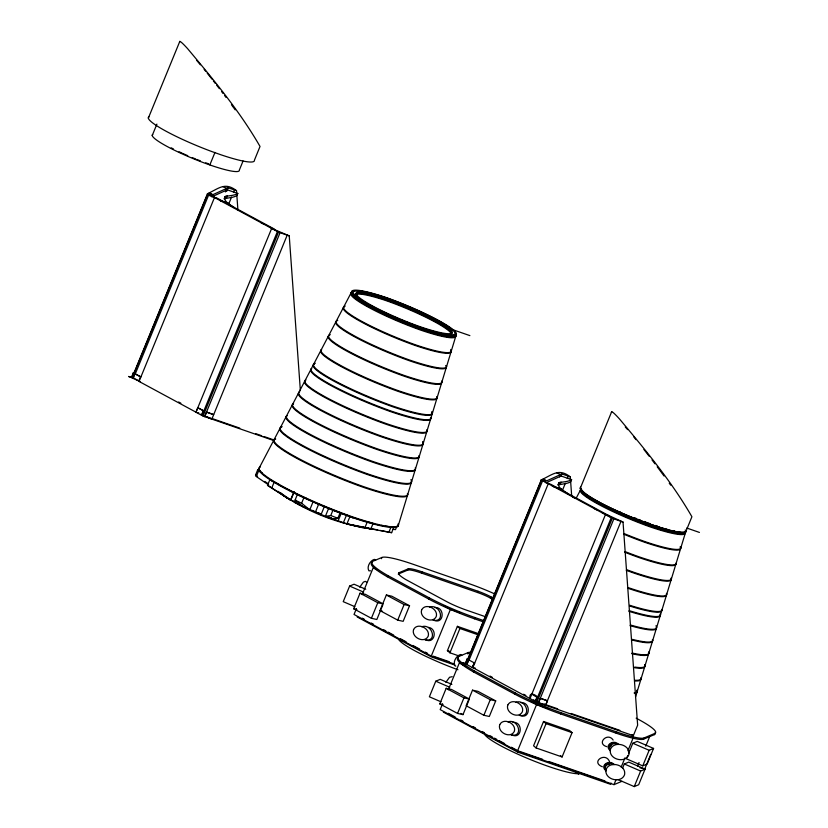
<?xml version="1.0" encoding="UTF-8"?>
<svg xmlns="http://www.w3.org/2000/svg" width="828" height="828" viewBox="0 0 828 828"><rect width="100%" height="100%" fill="white"/><g stroke="black" fill="none" stroke-linecap="round" stroke-linejoin="round"><path stroke-width="1.24" d="M398.185 525.884L456.363 334.336M635.614 696.741L685.905 531.152M179.531 42.124L179.8 41.4A48.852 3.105 52.4 0 1 187.645 48.707C213.624 79.747 239.809 111.325 260.023 146.452L254.424 160.187A57.267 7.773 22.3 0 1 220.931 154.784L212.071 151.648A57.267 7.773 22.3 0 1 148.885 116.852M611.416 412.427L611.675 411.702A48.852 3.105 52.4 0 1 619.53 419.009C645.509 450.049 671.694 481.617 691.908 516.744L686.308 530.489A57.267 7.773 22.3 0 1 652.816 525.076L643.946 521.94A57.267 7.773 22.3 0 1 580.77 487.143M148.347 118.093L179.8 41.4M152.238 135.502L156.896 124.128M209.846 164.927L214.98 152.414M132.335 376.15L133.732 372.766L134.943 373.811L133.091 378.324L131.424 377.433L133.401 372.621L134.995 372.103M140.387 381.729L132.873 378.272L134.726 373.759L140.915 376.926L133.908 373.138L207.476 193.752C219.316 188.122 225.061 181.87 236.518 190.668L237.905 209.95M207.321 194.787L134.239 372.983L133.277 372.921L133.908 373.138M135.285 373.883L208.863 194.497L207.476 193.752L209.67 194.497L211.15 193.835L210.167 196.226M211.999 197.012L212.982 194.621L228.124 187.759L236.518 190.668M138.504 381.315L140.501 376.833M225.361 191.941L226.831 188.36L223.022 186.714M226.655 191.34L228.124 187.759M237.812 193.462A272.35 36.96 22.3 0 1 230.619 195.625L225.516 196.371L224.046 198.813L229.76 197.726A272.35 36.96 22.3 0 0 236.953 195.563L237.812 193.462L227.286 189.819L212.134 196.671M224.657 198.472L225.516 196.371M225.454 198.213L226.313 196.122M226.448 198.047L227.307 195.946M243.07 160.974L239.344 170.071A47.02 6.386 22.3 0 1 211.833 165.631L204.557 163.054A47.02 6.386 22.3 0 1 152.683 134.488M228.6 204.288L231.54 197.126M233.496 192.355L234.479 189.964M273.944 440.61L203.067 416.039L195.946 412.261L197.799 407.749L203.843 410.936L197.799 407.749M195.946 412.261L271.667 228.424L289.241 235.866L300.336 390.133M203.181 410.647L201.494 415.201M201.763 415.397L203.616 410.885M201.991 415.449L277.421 231.54L208.863 194.497M203.067 416.039L278.498 232.14L277.421 231.54M204.661 416.587L280.081 232.678L289.241 235.866M204.764 416.681L206.514 412.075L213.696 414.621L206.617 412.168M287.192 235.162L211.844 419.134L205.209 416.142M268.686 484.98L256.307 476.545L255.531 475.106L257.808 469.569L260.106 470.677M256.307 476.545L258.584 471.008L257.808 469.569M293.909 491.842L290.514 500.112L267.527 485.343L269.793 479.795L278.819 484.359M290.514 500.112L271.76 487.961L274.037 482.413M365.262 527.871C335.381 522.789 304.725 510.804 280.62 492.836M284.273 496.282L282.151 494.326M287.192 498.239L284.366 496.055M290.721 500.371L294.199 491.873M295.058 500.133L301.609 503.227L309.724 509.758L303.172 506.674L295.058 500.133L297.324 494.595L306.308 498.342M294.809 502.658L295.875 500.06M299.384 505.039L287.285 498.011M301.609 503.227L303.886 497.68M304.373 507.492L299.488 504.811M309.713 509.976L313.201 501.478M315.282 512.439L318.759 503.941M320.974 514.84L324.452 506.332M363.109 527.85L348.298 524.352L325.373 516.32L328.768 508.061M326.718 517.138L332.494 519.063L337.865 518.266L340.142 512.718L333.022 509.986L330.745 515.534L325.373 516.32M337.959 521.278L341.436 512.78M343.247 523.048L346.735 514.55M368.46 522.178L373.086 523.503L370.809 529.04L346.942 523.865L349.851 516.786M346.942 523.865L365.034 527.395L367.311 521.857M365.717 589.246L354.053 584.216L349.613 586.079L343.227 601.656L354.891 606.686M382.774 605.03L376.844 619.489L371.399 618.299L353.649 608.746L360.035 593.179L365.479 594.369L383.229 603.922L377.785 602.732L360.035 593.179M356.423 608.632L354.032 614.469L431.284 656.055L454.51 664.097M362.167 594.628L373.19 567.77L376.595 569.602M388.736 532.559L391.013 527.012L393.89 527.136L391.623 532.673L362.105 527.281L364.03 527.364M381.429 558.693L381.925 557.461A51.543 6.997 22.3 0 1 413.193 564.303L469.238 583.73A43.066 5.848 22.3 0 1 495.434 594.245M396.86 526.298L395.494 529.63L393 529.278M484.069 622.118L474.403 618.775A50.301 6.831 22.3 0 1 428.635 599.006L387.287 576.754L387.783 575.532A64.294 8.725 22.3 0 1 372.797 561.301L381.925 557.461M371.399 618.299L377.785 602.732M379.969 610.588L386.355 595.011L391.789 596.201L409.539 605.754L403.153 621.331L397.719 620.141L379.969 610.588L382.143 611.064M398.268 574.156L399.241 572.634L408.266 568.836A22.594 3.064 22.3 0 1 421.969 571.837L478.015 591.254A14.117 1.915 22.3 0 1 490.869 596.802L493.115 598.013M398.734 573.866L407.759 570.068L408.266 568.836M397.719 620.141L404.105 604.564L409.539 605.754M407.759 570.068A22.594 3.064 22.3 0 1 421.473 573.059L421.969 571.837M428.635 599.006L429.142 597.785L387.783 575.532M431.284 656.055L450.442 609.346L443.622 605.682M459.385 656.086L449.925 652.806L447.41 650.653L457.387 626.341L478.667 633.71M451.871 684.383L440.206 679.353L435.766 681.216L429.38 696.793L441.045 701.823M449.925 652.806L459.902 628.493L457.387 626.341M421.473 573.059L477.518 592.486L478.015 591.254M474.403 618.775L474.91 617.543L483.366 620.472M468.927 700.167L462.997 714.626L457.553 713.436L439.803 703.883L446.188 688.316L451.633 689.507L469.383 699.06L463.939 697.869L446.188 688.316M442.576 703.769L440.185 709.606L517.438 751.193L613.993 784.644L621.942 781.311M448.331 689.765L459.343 662.907L466.154 666.571M470.366 652.247A51.543 6.997 22.3 0 0 468.079 652.599L467.582 653.83A51.543 6.997 22.3 0 1 468.544 653.582M492.608 599.244L490.362 598.033L490.869 596.802M466.123 662.338L467.52 658.953L468.731 659.999L466.878 664.511L465.212 663.632L467.189 658.819L468.783 658.301M468.731 659.999L466.661 664.46L472.291 667.503L474.133 662.99L474.703 663.114L467.696 659.326L541.264 479.94C553.104 474.32 558.848 468.058 570.306 476.856L571.693 496.148M541.605 479.785L468.027 659.181L467.064 659.109L467.696 659.326M469.072 660.071L542.65 480.685L541.264 479.94L543.458 480.685L544.938 480.023M472.446 667.534L474.289 663.021M655.072 732.904A54.037 7.338 22.3 0 1 654.306 734.664L643.573 739.176A45.25 6.138 22.3 0 1 616.125 733.163L560.566 713.912A50.301 6.831 22.3 0 1 514.788 694.143L473.44 671.891L473.947 670.67A64.294 8.725 22.3 0 1 458.95 656.438L468.079 652.599M457.553 713.436L463.939 697.869M559.635 476.938L560.618 474.547L561.912 473.947L570.306 476.856M472.509 690.148L466.123 705.725L483.873 715.278L489.317 716.468L495.703 700.892L477.953 691.339L472.509 690.148L490.259 699.701L495.703 700.892M560.939 476.338L561.912 473.947M571.599 479.66A272.35 36.96 22.3 0 1 564.406 481.824L559.304 482.558L557.834 485.001L563.547 483.925A272.35 36.96 22.3 0 0 570.74 481.751L571.599 479.66L561.073 476.007L545.931 482.859M558.445 484.659L559.304 482.558M559.242 484.411L560.101 482.31M560.235 484.235L561.094 482.134M562.388 490.486L565.327 483.314M567.284 478.543L568.267 476.152M483.873 715.278L490.259 699.701M580.231 488.385L611.675 411.702M514.788 694.143L515.295 692.922L473.947 670.67M531.586 693.936C546.615 703.976 528.057 686.536 530.034 698.511L605.454 514.612L608.011 515.182L623.029 522.054L637.643 725.183L633.337 735.678L536.855 702.237L472.85 667.627L548.271 483.728L550.827 484.297L608.011 515.182M536.968 696.845L535.281 701.388M535.55 701.585L537.403 697.072M535.778 701.637L611.209 517.738L542.65 480.685M611.209 517.738L612.285 518.328L536.855 702.237L544.7 704.514M517.438 751.193L536.596 704.483L530.914 701.43M611.064 783.071L610.567 784.302L517.666 752.114L518.173 750.882M538.448 702.775L613.869 518.866L623.029 522.054M538.562 702.868L540.301 698.263L547.484 700.809L545.642 705.321L544.296 704.173L557.699 708.82M545.559 705.259L620.99 521.35M543.541 721.478L533.574 745.79L536.078 747.943L562.088 756.958L572.065 732.645L569.55 730.493L543.541 721.478L546.056 723.631L572.065 732.645M536.078 747.943L546.056 723.631M560.566 713.912L561.063 712.68L616.632 731.942A45.25 6.138 22.3 0 0 644.08 737.945L654.803 733.432A54.037 7.338 22.3 0 0 638.409 719.377L636.163 718.166M616.125 733.163L616.632 731.942M613.993 784.644L615.908 779.976M621.176 767.132L625.005 757.796M627.883 750.789L633.151 737.945M622.48 768.425L624.302 763.975L628.742 762.112L645.064 769.16L638.678 784.737L634.248 786.6L617.916 779.552M627.79 755.478L626.423 758.821L642.745 765.869L647.185 764.006L653.571 748.429L637.239 741.381L632.809 743.244L628.7 753.252M643.573 739.176L644.08 737.945M637.601 766.024L639.04 762.526M645.747 746.173L650.052 735.668M654.306 734.664L654.803 733.432M634.248 786.6L640.634 771.034L645.064 769.16M642.745 765.869L649.142 750.292L653.571 748.429M650.736 754.411L644.805 768.87L639.961 767.815M359.735 587.176L363.378 582.136L365.314 581.349L366.618 582.125M445.888 682.313L449.532 677.273L452.223 676.683M610.277 746.835L611.53 745.096M258.905 468.576L351.89 291.352M576.04 498.456L580.842 489.307M224.905 196.712C222.97 201.835 231.447 205.002 234.51 207.942M558.693 482.9C556.758 488.023 565.245 491.19 568.298 494.14M399.241 572.634L398.775 572.935A35.325 4.792 22.3 0 0 405.71 579.517L446.696 601.625A21.362 2.898 22.3 0 0 466.133 610.019L485.456 616.715M608.228 764.637L609.439 764.306M370.592 570.813L368.915 570.813C366.442 566.89 370.157 560.597 374.328 559.366L375.643 560.142M429.804 607.141C440.103 603.395 446.054 622.708 433.085 620.255M421.762 626.765C432.05 623.029 438.002 642.331 425.033 639.889M515.968 702.279C526.256 698.532 532.207 717.845 519.239 715.392M507.916 721.902C518.204 718.166 524.155 737.469 511.186 735.026M434.814 607.555C445.278 606.686 444.17 625.161 433.675 620.11M520.978 702.693C531.431 701.823 530.324 720.298 519.829 715.247M512.925 722.326C523.379 721.447 522.271 739.921 511.776 734.881M367.529 527.912L377.671 529.92M380.207 530.417L391.623 532.673M353.649 608.746L356.909 609.46M439.803 703.883L443.063 704.597M197.84 412.675L198.803 412.893M472.291 667.503L475.407 668.196M455.824 666.147L455.069 665.95C452.595 662.027 456.311 655.735 460.482 654.503L461.796 655.279M365.034 527.395L370.809 529.04M278.498 232.14L280.081 232.678M612.285 518.328L613.869 518.866M467.095 664.273L462.386 662.648L467.116 664.284M219.72 200.345L228.176 203.264L219.71 200.324M452.554 329.616L469.88 335.619M686.722 528.026L699.432 532.435M211.72 418.409L239.768 428.117M255.614 433.613L261.71 435.725M264.142 436.573L272.681 439.533M204.858 416.225L210.912 418.326M450.442 609.346L460.223 612.73M459.902 628.493L477.632 634.641M447.41 650.653L449.78 651.47M433.241 656.169L449.128 661.675M454.738 665.019L431.512 656.977L357.189 616.974M540.405 698.356L547.484 700.809M571.113 713.467L619.882 730.368M536.596 704.483L548.819 708.716M519.394 751.306L542.619 759.348M548.726 761.47L604.957 780.959M207.476 193.752L215.808 197.83M541.264 479.94L549.595 484.028M205.727 162.805L208.697 163.861M332.639 518.742L335.671 519.829M417.188 326.429L420.117 327.484M647.962 522.934L649.918 523.627M428.49 627.365C437.805 628.649 434.886 644.536 425.623 639.744M328.602 516.972L331.717 518.152M328.509 517.2L331.624 518.38M330.745 515.534L337.865 518.266M618.754 744.475C614.593 741.443 606.696 745.707 610.319 750.851M616.415 743.834C613.093 741.402 606.769 744.817 609.667 748.936M606.676 746.639C595.922 743.43 607.824 731.755 613.134 740.066M614.417 764.586C610.257 761.553 602.36 765.817 605.982 770.971M602.339 766.749C590.354 762.174 605.289 751.596 609.429 761.387M326.812 516.91L304.466 507.264M318.169 512.77L321.305 514.084M315.986 512.118L321.202 514.312M209.173 192.986L212.982 194.621M556.809 472.912L560.618 474.547L546.77 480.82L542.961 479.174M349.613 586.079L363.616 592.123M632.809 743.244L649.142 750.292M435.766 681.216L449.77 687.261M624.302 763.975L640.634 771.034M311.949 510.327L314.982 511.673M258.584 471.008L262.041 472.674M260.882 222.597L263.842 224.109M593.676 508.288L596.636 509.8M386.355 595.011L404.105 604.564M362.198 618.164L364.444 619.375M371.203 623.018L373.459 624.229M383.592 629.684L385.848 630.895M388.094 632.106L393.724 635.138M400.483 638.771L406.113 641.803M412.872 645.436L419.63 649.08M425.261 652.102L427.517 653.323M460.772 713.436L462.997 714.626M448.352 713.301L455.11 716.944M460.741 719.967L462.987 721.178M473.13 726.632L475.375 727.853M482.134 731.486L484.39 732.697M490.021 735.73L492.267 736.941M494.523 738.152L496.779 739.363M499.025 740.574L504.656 743.606M511.414 747.239L517.045 750.271M443.342 712.111L517.666 752.114M274.223 228.994L217.039 198.109L214.483 197.54L139.063 381.439L196.246 412.323M178.62 401.984L180.856 403.195M135.295 378.976L137.334 380.083M200.738 414.248L203.647 415.811M489.979 676.062L492.225 677.273M523.617 694.237L525.863 695.448M533.563 699.908L537.434 701.999M293.619 501.126L296.403 502.689M572.49 496.79L574.818 498.197M267.527 485.343L271.76 487.961M618.092 744.093C613.89 739.218 603.995 745.179 609.894 750.292M613.755 764.203C609.553 759.328 599.658 765.289 605.558 770.402M613.144 764.668C610.091 761.201 602.184 764.265 605.33 769.046M255.531 475.106L257.591 476.514M264.805 481.43L267.899 483.542M277.96 491.294L280.019 492.701M632.064 734.591L633.337 735.678M347.18 515.399A75.917 10.298 22.3 0 0 351.455 516.931L352.552 517.873M560.411 755.519L562.088 756.958M574.715 770.837L578.627 774.19M280.526 493.064L282.058 494.554M625.264 426.948L627.624 429.628M196.526 60.216L200.386 64.801M633.793 436.925L636.028 439.668M204.143 69.366L205.634 71.187M207.186 73.112L212.02 79.177M643.905 449.48L649.142 456.197M213.334 80.875L215.311 83.411M216.605 85.067L219.389 88.679M652.019 459.944L654.989 463.835M221.614 91.597L223.105 93.543M657.194 466.764L661.562 472.602M224.574 95.489L226.034 97.435M661.851 472.995L664.056 476.007M231.436 104.711L233.641 107.723M234.158 108.427L235.193 109.845M669.241 483.169L670.69 485.177M200.345 160.829A42.673 5.796 22.3 0 1 196.898 159.483M195.75 159.028A42.673 5.796 22.3 0 1 192.303 157.62M187.759 155.685A42.673 5.796 22.3 0 1 183.319 153.718M182.232 153.221A42.673 5.796 22.3 0 1 179.045 151.731M173.456 148.988A42.673 5.796 22.3 0 1 171.23 147.829M269.359 226.965A272.35 36.96 22.3 0 1 274.761 229.791M398.051 524.372A78.008 10.588 22.3 0 1 352.086 517.469A78.008 10.588 22.3 0 1 262.538 474.34A79.136 10.743 22.3 0 1 259.309 468.006M346.083 514.995A75.917 10.298 22.3 0 1 312.622 501.457M311.545 500.971A75.917 10.298 22.3 0 1 304.093 497.576M297.987 494.668A75.917 10.298 22.3 0 1 295.037 493.229M294.075 492.753A75.917 10.298 22.3 0 1 288.496 489.907M287.595 489.441A75.917 10.298 22.3 0 1 284.987 488.054M284.139 487.599A75.917 10.298 22.3 0 1 280.868 485.798M279.823 485.208A75.917 10.298 22.3 0 1 277.804 484.038M387.835 526.473A75.917 10.298 22.3 0 1 385.558 526.173M383.043 525.749A75.917 10.298 22.3 0 1 381.232 525.407M379.327 525.004A75.917 10.298 22.3 0 1 377.32 524.559M369.588 522.571A75.917 10.298 22.3 0 1 365.345 521.361M363.451 520.791A75.917 10.298 22.3 0 1 359.569 519.591M358.576 519.28A75.917 10.298 22.3 0 1 351.455 516.931M398.258 523.689A77.946 10.578 22.3 0 1 352.335 516.807A77.946 10.578 22.3 0 1 262.859 473.709A79.074 10.733 22.3 0 1 260.323 466.94M455.669 333.166A58.581 7.949 22.3 0 1 421.535 328.695A58.581 7.949 22.3 0 1 354.291 296.31A59.43 8.063 22.3 0 1 352.386 291.218M385.962 298.194A59.43 8.063 22.3 0 1 389.315 299.405M392.72 300.667A59.43 8.063 22.3 0 1 396.146 301.972M432.319 317.952A59.43 8.063 22.3 0 1 435.114 319.401M440.31 322.206A59.43 8.063 22.3 0 1 442.68 323.551M353.121 290.98A59.43 8.063 22.3 0 1 355.212 290.773M356.568 290.814A59.43 8.063 22.3 0 1 358.12 290.949M361.795 291.497A59.43 8.063 22.3 0 1 363.896 291.901M401.301 320.239A53.923 7.317 22.3 0 1 398.123 318.904M356.754 296.103A54.772 7.431 22.3 0 1 384.658 298.504L390.267 300.45A54.772 7.431 22.3 0 1 449.149 329.182A53.923 7.317 22.3 0 1 451.85 333.249M451.591 333.653A53.923 7.317 22.3 0 1 450.463 334.191M455.752 336.013A58.736 7.969 22.3 0 1 420.976 330.206A58.736 7.969 22.3 0 1 353.556 297.728A59.585 8.083 22.3 0 1 352.386 292.387M455.793 334.719A58.664 7.959 22.3 0 1 421.224 329.534A58.664 7.959 22.3 0 1 353.887 297.097A59.512 8.073 22.3 0 1 351.972 292.005M392.368 301.464A59.512 8.073 22.3 0 0 385.6 298.991A59.512 8.073 22.3 0 0 379.348 296.952M393.507 301.899A59.512 8.073 22.3 0 1 405.037 306.464M406.186 306.94A59.512 8.073 22.3 0 1 416.391 311.349M417.498 311.846A59.512 8.073 22.3 0 1 433.913 319.743M434.835 320.229A59.512 8.073 22.3 0 1 440.03 323.034M440.838 323.489A59.512 8.073 22.3 0 1 444.615 325.694M446.654 326.956A59.512 8.073 22.3 0 1 448.517 328.167M359.466 291.963A59.512 8.073 22.3 0 1 361.391 292.284M363.502 292.698A59.512 8.073 22.3 0 1 369.919 294.219M370.799 294.457A59.512 8.073 22.3 0 1 372.6 294.944M373.521 295.213A59.512 8.073 22.3 0 1 375.415 295.762M376.378 296.041A59.512 8.073 22.3 0 1 378.344 296.641M355.419 294.768A54.917 7.452 22.3 0 1 384.006 299.933L389.626 301.878A54.917 7.452 22.3 0 1 448.662 330.693A54.068 7.338 22.3 0 1 451.436 334.284M355.74 294.137A54.845 7.442 22.3 0 1 384.296 299.301L389.905 301.247A54.845 7.442 22.3 0 1 448.879 330.02A54.006 7.328 22.3 0 1 451.591 334.098M450.877 350.855A60.309 8.187 22.3 0 1 415.345 345.524A60.309 8.187 22.3 0 1 346.114 312.177A61.179 8.301 22.3 0 1 344.148 306.94M450.691 349.457A60.237 8.176 22.3 0 1 415.594 344.852A60.237 8.176 22.3 0 1 346.435 311.545A61.117 8.29 22.3 0 1 345.235 306.07M445.764 365.572A61.883 8.394 22.3 0 1 409.705 360.842A61.883 8.394 22.3 0 1 338.673 326.625A62.783 8.518 22.3 0 1 336.654 321.254M446.385 365.634A61.821 8.394 22.3 0 1 409.953 360.17A61.821 8.394 22.3 0 1 338.994 325.994A62.711 8.508 22.3 0 1 337.752 320.374M441.645 382.432A63.466 8.611 22.3 0 1 404.074 376.16A63.466 8.611 22.3 0 1 331.221 341.074A64.377 8.735 22.3 0 1 329.161 335.557M441.676 381.087A63.394 8.601 22.3 0 1 404.323 375.488A63.394 8.601 22.3 0 1 331.552 340.443A64.315 8.725 22.3 0 1 328.923 335.299M329.482 334.936A64.315 8.725 22.3 0 1 330.279 334.678M436.76 397.223A65.039 8.829 22.3 0 1 398.434 391.478A65.039 8.829 22.3 0 1 323.779 355.512A65.981 8.953 22.3 0 1 321.657 349.871M436.967 396.55A64.967 8.818 22.3 0 1 398.682 390.806A64.967 8.818 22.3 0 1 324.1 354.881A65.909 8.942 22.3 0 1 321.409 349.613M431.616 411.889A66.613 9.046 22.3 0 1 392.803 406.796A66.613 9.046 22.3 0 1 316.337 369.961A67.585 9.17 22.3 0 1 314.164 364.175M432.257 412.002A66.55 9.036 22.3 0 1 393.052 406.124A66.55 9.036 22.3 0 1 316.658 369.329A67.513 9.16 22.3 0 1 315.323 363.275M430.529 417.685A67.13 9.108 22.3 0 1 390.982 411.754A67.13 9.108 22.3 0 1 313.926 374.639A68.103 9.243 22.3 0 1 311.732 368.812M430.922 417.716A67.058 9.098 22.3 0 1 391.22 411.092A67.058 9.098 22.3 0 1 314.247 374.008A68.031 9.232 22.3 0 1 311.473 368.563M426.855 431.109A68.424 9.284 22.3 0 1 386.345 424.34A68.424 9.284 22.3 0 1 307.809 386.51A69.417 9.418 22.3 0 1 305.573 380.569M426.875 429.711A68.351 9.274 22.3 0 1 386.593 423.677A68.351 9.274 22.3 0 1 308.13 385.879A69.345 9.408 22.3 0 1 305.905 379.948M422.797 443.084A69.718 9.46 22.3 0 1 381.718 436.925A69.718 9.46 22.3 0 1 301.692 398.382A70.732 9.594 22.3 0 1 299.415 392.327M422.549 441.583A69.645 9.45 22.3 0 1 381.967 436.263A69.645 9.45 22.3 0 1 302.013 397.75A70.659 9.594 22.3 0 1 299.746 391.696M418.937 455.793A71.011 9.636 22.3 0 1 377.092 449.511A71.011 9.636 22.3 0 1 295.575 410.243A72.046 9.781 22.3 0 1 293.257 404.085M419.33 455.855A70.949 9.626 22.3 0 1 377.33 448.838A70.949 9.626 22.3 0 1 295.896 409.622A71.974 9.77 22.3 0 1 293.588 403.453M415.263 469.248A72.305 9.812 22.3 0 1 372.455 462.096A72.305 9.812 22.3 0 1 289.448 422.114A73.361 9.957 22.3 0 1 287.099 415.842M415.273 467.81A72.243 9.801 22.3 0 1 372.704 461.424A72.243 9.801 22.3 0 1 289.779 421.483A73.288 9.946 22.3 0 1 286.788 415.625M411.195 481.192A73.609 9.988 22.3 0 1 367.829 474.682A73.609 9.988 22.3 0 1 283.331 433.986A74.675 10.133 22.3 0 1 280.94 427.59M410.926 479.629A73.537 9.977 22.3 0 1 368.077 474.009A73.537 9.977 22.3 0 1 283.662 433.354A74.603 10.122 22.3 0 1 282.182 426.668M407.335 493.892A74.903 10.164 22.3 0 1 363.192 487.268A74.903 10.164 22.3 0 1 277.214 445.857A75.99 10.309 22.3 0 1 275.714 439.047M407.749 493.995A74.83 10.153 22.3 0 1 363.44 486.595A74.83 10.153 22.3 0 1 277.546 445.226A75.917 10.298 22.3 0 1 275.103 438.726M457.967 669.748A52.102 7.069 22.3 0 1 398.403 638.978M387.287 576.754A64.294 8.725 22.3 0 1 372.3 562.533M477.518 592.486A14.117 1.915 22.3 0 1 490.362 598.033M474.91 617.543A50.301 6.831 22.3 0 1 429.142 597.785M580.117 773.352A52.102 7.069 22.3 0 1 529.858 759.359A52.102 7.069 22.3 0 1 484.556 734.115M473.44 671.891A64.294 8.725 22.3 0 1 458.453 657.67M561.063 712.68A50.301 6.831 22.3 0 1 515.295 692.922M685.967 530.624A58.509 7.938 22.3 0 1 651.325 524.838A58.509 7.938 22.3 0 1 584.164 492.494A59.357 8.052 22.3 0 1 582.405 490.725M581.836 489.959A59.357 8.052 22.3 0 1 581.36 488.675M634.248 518.131A56.935 7.731 22.3 0 0 650.86 524.434A56.935 7.731 22.3 0 0 667.865 529.568M620.917 512.46A56.935 7.731 22.3 0 1 618.764 511.497M679.653 531.721A56.935 7.731 22.3 0 1 678.142 531.586M674.551 531.048A56.935 7.731 22.3 0 1 672.481 530.644M685.211 529.982A58.581 7.949 22.3 0 1 651.077 525.511A58.581 7.949 22.3 0 1 583.843 493.115A59.43 8.063 22.3 0 1 581.111 488.789M657.422 526.059A53.861 7.307 22.3 0 1 655.569 525.48M646.978 522.571A53.861 7.307 22.3 0 1 643.853 521.423M640.686 520.222A53.861 7.307 22.3 0 1 638.564 519.394M636.442 518.556A53.861 7.307 22.3 0 1 634.31 517.707M685.139 532.207A58.736 7.969 22.3 0 1 650.529 527.022A58.736 7.969 22.3 0 1 583.109 494.544A59.585 8.083 22.3 0 1 580.676 489.783M685.336 531.535A58.664 7.959 22.3 0 1 650.777 526.349A58.664 7.959 22.3 0 1 583.429 493.912A59.512 8.073 22.3 0 1 580.697 489.576M623.681 534.174A60.309 8.187 22.3 0 0 644.888 542.34A60.309 8.187 22.3 0 0 680.036 546.946M623.95 533.522A60.237 8.176 22.3 0 0 645.136 541.667A60.237 8.176 22.3 0 0 680.637 546.987M624.819 552.255A61.883 8.394 22.3 0 0 639.257 557.658A61.883 8.394 22.3 0 0 675.896 563.775M625.088 551.593A61.821 8.394 22.3 0 0 639.506 556.985A61.821 8.394 22.3 0 0 676.103 563.092M626.299 570.306A63.466 8.611 22.3 0 0 633.617 572.976A63.466 8.611 22.3 0 0 671.022 578.586M626.558 569.643A63.394 8.601 22.3 0 0 633.865 572.303A63.394 8.601 22.3 0 0 671.218 577.903M666.312 594.038A65.039 8.829 22.3 0 1 627.986 588.294M666.519 593.365A64.967 8.818 22.3 0 1 628.235 587.621M661.603 609.501A66.613 9.046 22.3 0 1 629.518 605.961M661.996 609.522A66.55 9.036 22.3 0 1 629.756 605.289M660.082 614.5A67.13 9.108 22.3 0 1 628.907 611.302M660.289 613.827A67.058 9.098 22.3 0 1 629.145 610.629M656.211 627.2A68.424 9.284 22.3 0 1 630.118 625.647M655.973 625.709A68.351 9.274 22.3 0 1 630.356 624.974M652.35 639.899A69.718 9.46 22.3 0 1 632.137 640.044M652.743 639.961A69.645 9.45 22.3 0 1 632.364 639.371M648.479 652.599A71.011 9.636 22.3 0 1 631.826 653.685M648.686 651.926A70.949 9.626 22.3 0 1 632.043 653.013M644.619 665.298A72.305 9.812 22.3 0 1 634.538 667.73M644.815 664.625A72.243 9.801 22.3 0 1 634.755 667.058M640.748 677.997A73.609 9.988 22.3 0 1 634.652 680.937M641.162 678.101A73.537 9.977 22.3 0 1 634.869 680.254M637.084 690.024A74.83 10.153 22.3 0 1 634.093 692.984M636.877 690.707A74.903 10.164 22.3 0 1 635.086 693.471M602.049 512.584A272.35 36.96 22.3 0 1 610.681 517.107M606.065 769.533C603.943 779.417 620.99 784.064 624.55 774.78C626.682 764.886 609.636 760.239 606.065 769.533M610.402 749.412C608.28 759.307 625.326 763.954 628.887 754.67C631.019 744.776 613.972 740.128 610.402 749.412M413.576 629.539C411.071 637.26 424.236 643.925 428.159 636.297C430.663 628.576 417.488 621.911 413.576 629.539M421.628 609.905C419.113 617.636 432.288 624.302 436.201 616.674C438.716 608.942 425.54 602.277 421.628 609.905M499.729 724.676C497.224 732.397 510.39 739.062 514.312 731.434C516.817 723.713 503.652 717.048 499.729 724.676M507.781 705.042C505.277 712.773 518.442 719.439 522.364 711.811C524.869 704.079 511.694 697.414 507.781 705.042M386.728 297.966L383.706 296.962A57.805 7.845 22.3 0 0 355.978 296.145A56.935 7.731 22.3 0 0 421.307 327.619A56.935 7.731 22.3 0 0 452.047 329.44A57.805 7.845 22.3 0 0 389.916 299.115L386.728 297.966M387.67 298.773L384.948 297.873A54.7 7.421 22.3 0 0 358.69 297.086A53.861 7.307 22.3 0 0 417.436 325.766L423.17 327.753A53.861 7.307 22.3 0 0 449.356 328.509A54.7 7.421 22.3 0 0 390.547 299.819L387.67 298.773M134.25 378.406L128.599 376.461L134.271 378.427M561.953 489.451L552.286 486.098L561.964 489.462M354.622 295.679A58.509 7.938 22.3 0 0 421.783 328.023A58.509 7.938 22.3 0 0 453.413 329.917A59.357 8.052 22.3 0 0 386.252 297.562A59.357 8.052 22.3 0 0 354.622 295.679"/></g></svg>
